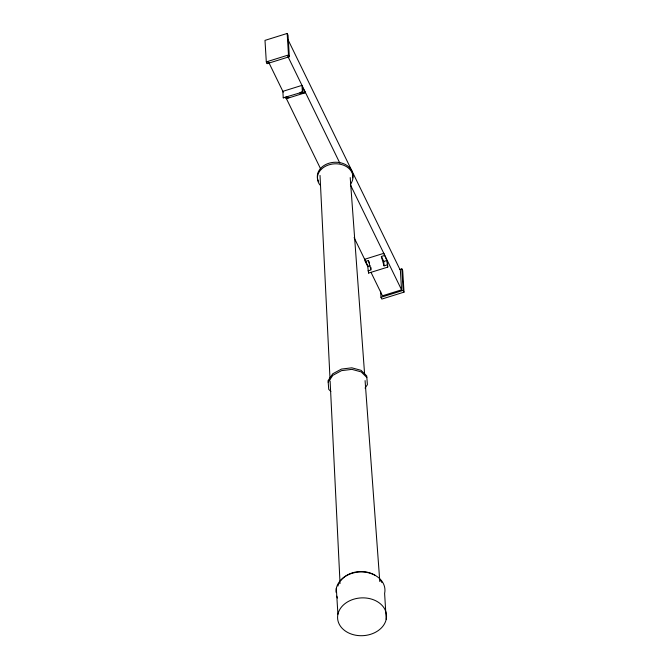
<?xml version="1.0" encoding="UTF-8"?>
<svg xmlns="http://www.w3.org/2000/svg" width="669" height="669" viewBox="0 0 669 669"><rect width="100%" height="100%" fill="white"/><g stroke="black" fill="none" stroke-linecap="round" stroke-linejoin="round"><path stroke-width="1" d="M328.17 382.175L332.861 375.317L341.55 370.634L351.911 369.372L361.16 371.88L366.829 377.475M365.048 388.095L367.39 384.667L366.729 375.919L361.068 370.325L351.81 367.816L341.458 369.079L332.769 373.762L328.078 380.619L328.738 389.366L330.862 391.465M287.177 33.45L264.991 40.374L266.304 61.899L267.157 63.647L289.343 56.723L288.03 35.206L287.177 33.45L288.49 54.975L289.343 56.723M266.304 61.899L288.49 54.975M283.246 97.825L302.881 91.988L302.605 87.58L305.532 92.673L286.407 98.644L285.906 98.51L288.966 97.557L286.817 97.005L283.246 97.825L282.853 91.344L301.978 85.373L302.371 91.854M302.881 91.988L299.821 92.941L301.97 93.501L305.031 92.548M365.291 261.495L367.707 266.463L368.611 273.077L387.736 267.107L386.833 260.492L383.78 253.325L364.655 259.288L365.291 261.495L368.351 260.542L369.556 263.026M387.1 264.899L384.039 265.852L381.355 256.478L384.416 255.525M367.707 266.463L369.999 265.744M384.039 265.852L383.772 261.445L386.833 260.492M367.975 270.87L371.036 269.916L368.351 260.542M399.911 269.473L401.843 268.871L402.696 270.619L404.009 292.144L381.823 299.068L380.97 297.312L380.594 291.166M287.929 39.53L400.371 270.385L401.567 289.836L382.442 295.798L371.011 272.342M380.97 297.312L403.156 290.388L401.843 268.871M403.156 290.388L404.009 292.144M287.754 56.163L339.86 163.144M350.372 184.728L401.567 289.836M301.159 91.845L301.97 93.501M381.355 256.478L383.772 261.445M268.629 62.133L283.255 92.163M285.998 97.791L320.735 169.115M354.102 237.62L368.268 266.714M350.213 177.586L364.622 374.356M365.082 380.602L379.791 581.545M387.334 260.626L387.736 267.107M370.877 267.274L370.986 269.03M368.494 271.221L368.611 273.077M386.197 619.352A24.502 18.908 -3.5 0 0 353.516 599.265A24.502 18.908 -3.5 0 0 346.45 631.753A24.502 18.908 -3.5 0 0 386.197 619.352L384.616 593.42A24.502 18.908 -3.5 0 0 362.021 571.936A24.502 18.908 -3.5 0 0 336.005 592.232M336.323 588.302L337.912 614.234M267.031 61.598L267.157 63.647M320.025 175.42L330.018 378.947M330.118 381.029L340.053 583.51M337.519 598.027A24.502 18.908 -3.5 0 1 336.766 596.196M320.041 185.104A17.795 13.731 -3.5 0 1 334.701 163.813A17.795 13.731 -3.5 0 1 350.832 183.699M318.427 181.182A17.795 13.731 -3.5 0 1 333.421 162.341A17.795 13.731 -3.5 0 1 352.63 177.845M337.937 586.019A22.997 17.745 -3.5 0 1 338.999 583.318M340.621 580.725A22.997 17.745 -3.5 0 1 375.025 575.256M379.791 579.329A22.997 17.745 -3.5 0 1 381.915 582.582"/></g></svg>
